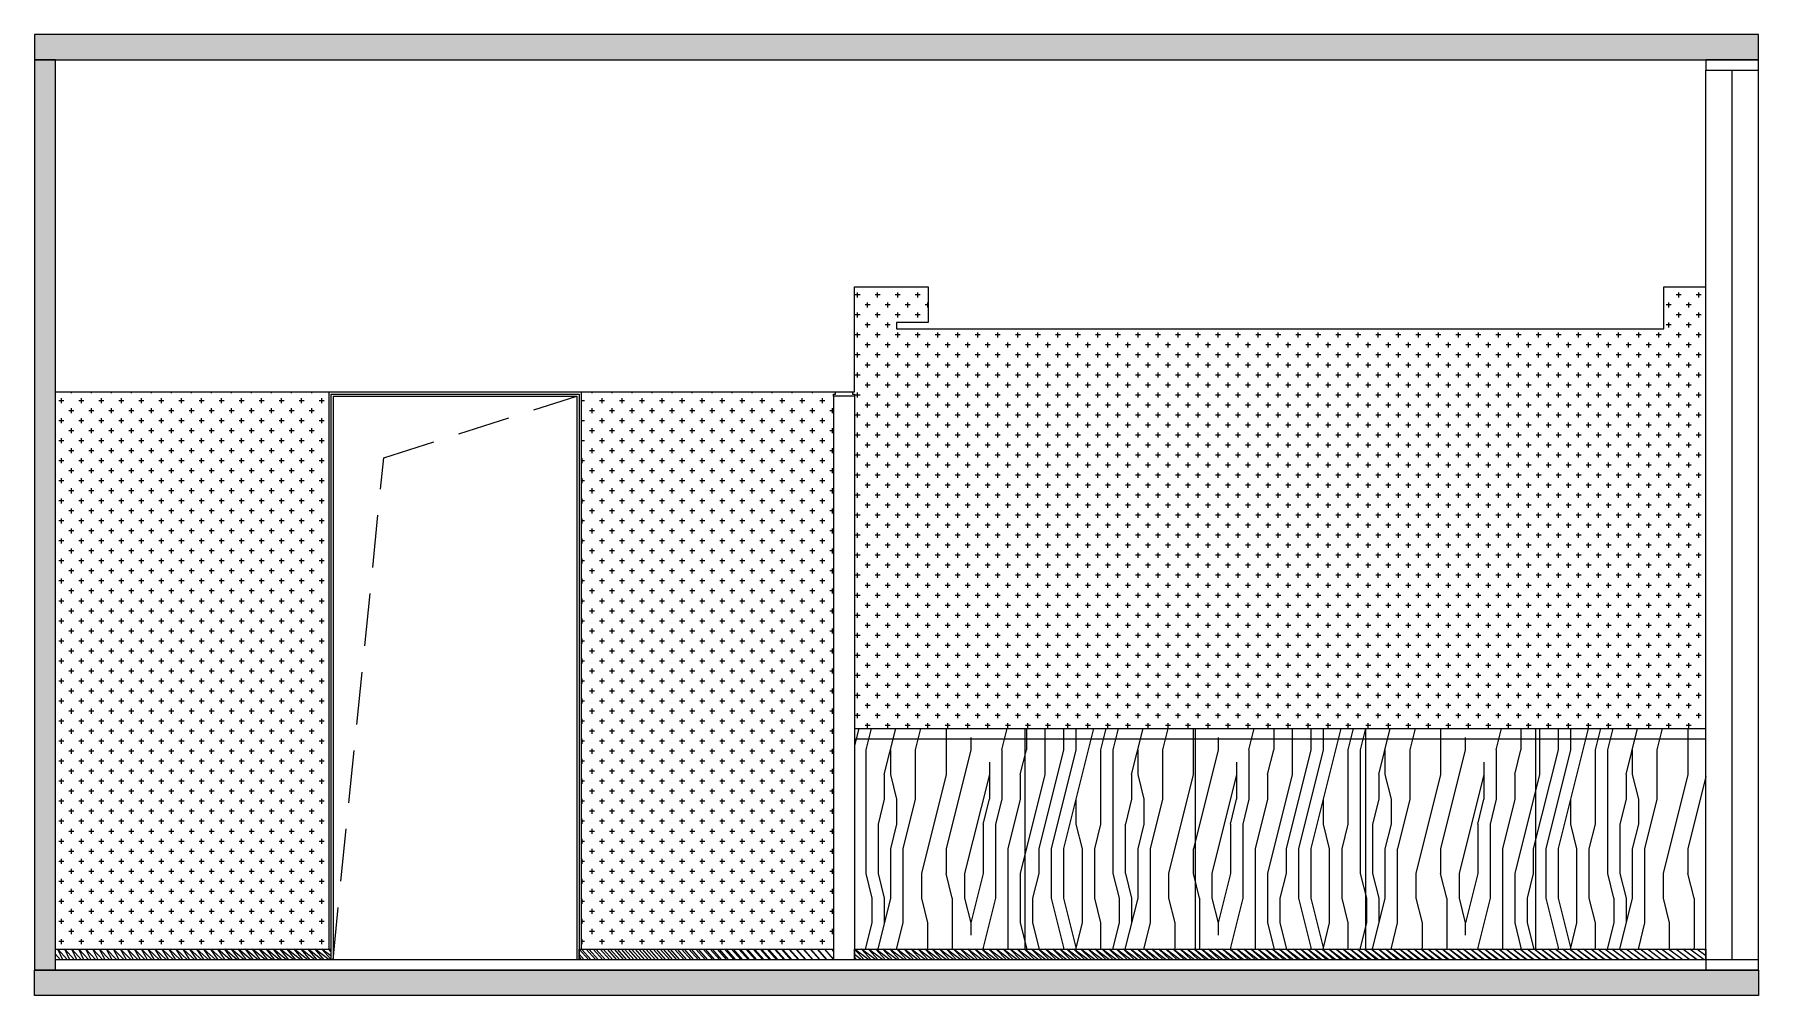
# Model space of a CAD drawing. Header units: millimetres. Extents: x -86361817 to -86131630, y 1129306426 to 1129405304.
# Drawn here: x -86260814 to -86252614, y 1129317474 to 1129322044 of the extents above; entities that cross this region are included whole.
import ezdxf

# ---------------------------------------------------------------- set-up
doc = ezdxf.new("R2010")
doc.units = ezdxf.units.MM
doc.header["$LTSCALE"] = 1000
doc.linetypes.add('DASHED2', pattern=[0.375, 0.25, -0.125])
for name, color, linetype in [('C—平顶—灯具', 1, 'Continuous'), ('C—平顶—轮廓线', 4, 'Continuous'), ('EL-立面尺寸', 44, 'Continuous'), ('EL-立面造型中线', 3, 'Continuous'), ('E—立面完成面', 6, 'Continuous'), ('E—立面造型线', 3, 'Continuous'), ('WALL', 9, 'Continuous')]:
    doc.layers.add(name, color=color, linetype=linetype)
doc.layers.add('Q-11 建筑幕墙', color=60, linetype='Continuous', lineweight=0)
doc.styles.get("Standard").update_dxf_attribs({"font": 'gbenor.shx', "bigfont": 'gbcbig.shx'})
doc.linetypes.add('R_LINE', pattern='A,0.3,-0.1,["D",Standard,S=0.08,R=0,X=-0.03,Y=-0.03],-0.1', length=0.5)
pattern_1 = [(90, (0, 0), (-47.625, 47.625), [23.8125, -71.4375]), (180, (11.90625, 11.90625), (-47.625, -47.625), [23.8125, -71.4375])]

# ---------------------------------------------------------------- blocks, each defined once
blk = doc.blocks.new('*U195')
at = {"layer": 'EL-立面尺寸'}
h = blk.add_hatch(dxfattribs=at)
h.set_pattern_fill('ANSI32', color=250, scale=5)
h.set_pattern_definition([(45, (364973.1924322697, -230874.1467791958), (-16.83798022700466, 16.83798022700466), []), (45, (364984.4177572697, -230874.1467791958), (-16.83798022700466, 16.83798022700466), [])])
h.paths.add_polyline_path([(2223116.414531544, -70582.9300479863), (2219066.603443693, -70582.9300479863), (2219066.603443693, -70632.9300479863), (2223116.414531544, -70632.9300479863)])
at = {"layer": 'EL-立面造型中线', "color": 4}
blk.add_lwpolyline([(2223116.414531544, -70582.9300479863), (2219066.603443693, -70582.9300479863), (2219066.603443693, -70632.9300479863), (2223116.414531544, -70632.9300479863)], close=True, dxfattribs=at)
blk = doc.blocks.new('*U196')
at = {"layer": 'EL-立面尺寸'}
h = blk.add_hatch(dxfattribs=at)
h.set_pattern_fill('ANSI32', color=250, scale=5)
h.set_pattern_definition([(45, (361830.3163601311, -230874.1467791958), (-16.83798022700466, 16.83798022700466), []), (45, (361841.5416851311, -230874.1467791958), (-16.83798022700466, 16.83798022700466), [])])
h.paths.add_polyline_path([(2220125.070951432, -70582.9300479863), (2218915.070951666, -70582.9300479863), (2218915.070951666, -70632.9300479863), (2220125.070951432, -70632.9300479863)])
at = {"layer": 'EL-立面造型中线', "color": 4}
blk.add_lwpolyline([(2220125.070951432, -70582.9300479863), (2218915.070951666, -70582.9300479863), (2218915.070951666, -70632.9300479863), (2220125.070951432, -70632.9300479863)], close=True, dxfattribs=at)
blk = doc.blocks.new('*U197')
at = {"layer": 'EL-立面尺寸'}
h = blk.add_hatch(dxfattribs=at)
h.set_pattern_fill('ANSI32', color=250, scale=5)
h.set_pattern_definition([(45, (361510.8605777177, -230874.1467791958), (-16.83798022700466, 16.83798022700466), []), (45, (361522.0859027177, -230874.1467791958), (-16.83798022700466, 16.83798022700466), [])])
h.paths.add_polyline_path([(2220015.343060344, -70582.9300479863), (2218705.34306034, -70582.9300479863), (2218705.34306034, -70632.9300479863), (2220015.343060344, -70632.9300479863)])
at = {"layer": 'EL-立面造型中线', "color": 4}
blk.add_lwpolyline([(2220015.343060344, -70582.9300479863), (2218705.34306034, -70582.9300479863), (2218705.34306034, -70632.9300479863), (2220015.343060344, -70632.9300479863)], close=True, dxfattribs=at)

msp = doc.modelspace()

# ---------------------------------------------------------------- hatches: boundary and pattern name
at = {"layer": 'C—平顶—轮廓线'}
h = msp.add_hatch(dxfattribs=at)
h.set_pattern_fill('PANEL', color=250, scale=1176, angle=-90.00000000000001, style=0, pattern_type=2)
h.set_pattern_definition([(270, (-86101246.80844599, 1129529262.680915), (1176, -5.040646225290505e-13), [235.2, -352.8, 117.6, -470.4]), (270, (-86101217.408446, 1129528439.480915), (1176, -5.040646225290505e-13), [235.2, -940.8]), (270, (-86101158.60844599, 1129528557.080915), (1176, -5.040646225290505e-13), [117.6, -1058.4]), (270, (-86101129.208446, 1129529203.880915), (1176, -5.040646225290505e-13), [58.8, -823.1999999999999, 58.8, -235.2]), (270, (-86101070.408446, 1129528792.280915), (1176, -5.040646225290505e-13), [235.2, -352.8, 58.8, -529.1999999999999]), (270, (-86101041.008446, 1129529086.280915), (1176, -5.040646225290505e-13), [176.4, -999.5999999999999]), (270, (-86101011.60844599, 1129528792.280915), (1176, -5.040646225290505e-13), [352.8, -823.1999999999999]), (270, (-86100982.208446, 1129529145.080915), (1176, -5.040646225290505e-13), [235.2, -940.8]), (270, (-86100952.80844599, 1129528674.680915), (1176, -5.040646225290505e-13), [588, -588]), (270, (-86100894.008446, 1129529027.480915), (1176, -5.040646225290505e-13), [117.6, -352.8, 235.2, -470.4]), (270, (-86100864.60844599, 1129528204.280915), (1176, -5.040646225290505e-13), [235.2, -940.8]), (270, (-86100835.208446, 1129528439.480915), (1176, -5.040646225290505e-13), [117.6, -1058.4]), (270, (-86100805.80844599, 1129528674.680915), (1176, -5.040646225290505e-13), [117.6, -1058.4]), (270, (-86100776.408446, 1129529262.680915), (1176, -5.040646225290505e-13), [235.2, -940.8]), (270, (-86100747.008446, 1129528674.680915), (1176, -5.040646225290505e-13), [235.2, -940.8]), (270, (-86100688.208446, 1129528674.680915), (1176, -5.040646225290505e-13), [235.2, -235.2, 235.2, -470.4]), (270, (-86100629.408446, 1129528909.880915), (1176, -5.040646225290505e-13), [117.6, -588, 235.2, -235.2]), (270, (-86100600.008446, 1129528674.680915), (1176, -5.040646225290505e-13), [352.8, -823.1999999999999]), (270, (-86100541.208446, 1129528674.680915), (1176, -5.040646225290505e-13), [235.2, -940.8]), (270, (-86100511.80844599, 1129529145.080915), (1176, -5.040646225290505e-13), [352.8, -470.4, 117.6, -235.2]), (270, (-86100453.008446, 1129529145.080915), (1176, -5.040646225290505e-13), [588, -588]), (270, (-86100423.60844599, 1129528439.480915), (1176, -5.040646225290505e-13), [117.6, -1058.4]), (270, (-86100394.208446, 1129528792.280915), (1176, -5.040646225290505e-13), [235.2, -940.8]), (270, (-86100364.80844599, 1129529027.480915), (1176, -5.040646225290505e-13), [117.6, -470.4, 117.6, -470.4]), (270, (-86100335.408446, 1129529145.080915), (1176, -5.040646225290505e-13), [117.6, -352.8, 235.2, -470.4]), (270, (-86100306.008446, 1129528909.880915), (1176, -5.040646225290505e-13), [117.6, -588, 117.6, -352.8]), (270, (-86100276.60844599, 1129528674.680915), (1176, -5.040646225290505e-13), [352.8, -823.1999999999999]), (270, (-86100217.80844599, 1129529145.080915), (1176, -5.040646225290505e-13), [235.2, -940.8]), (270, (-86100188.408446, 1129528557.080915), (1176, -5.040646225290505e-13), [117.6, -1058.4]), (270, (-86100159.008446, 1129528321.880915), (1176, -5.040646225290505e-13), [117.6, -1058.4]), (284.0362434699999, (-86101158.60844599, 1129528439.480915), (-4.300789771099957e-08, -1175.99999996644), [121.1279999999997, -4727.644098575981]), (284.0362434699999, (-86100894.008446, 1129528321.880915), (-4.300789771099957e-08, -1175.99999996644), [121.1279999999997, -4727.644098575981]), (284.0362434699999, (-86100188.408446, 1129528439.480915), (-4.300789771099957e-08, -1175.99999996644), [121.1279999999997, -4727.644098575981]), (284.0362434699999, (-86100629.408446, 1129528792.280915), (-4.300789771099957e-08, -1175.99999996644), [121.1279999999997, -4727.644098575981]), (284.0362434699999, (-86100453.008446, 1129528557.080915), (-4.300789771099957e-08, -1175.99999996644), [121.1279999999997, -4727.644098575981]), (284.0362434699999, (-86100541.208446, 1129528439.480915), (-4.300789771099957e-08, -1175.99999996644), [121.1279999999997, -4727.644098575981]), (284.0362434699999, (-86100335.408446, 1129529027.480915), (-4.300789771099957e-08, -1175.99999996644), [121.1279999999997, -4727.644098575981]), (284.0362434699999, (-86100394.208446, 1129528557.080915), (-4.300789771099957e-08, -1175.99999996644), [121.1279999999997, -4727.644098575981]), (284.0362434699999, (-86100835.208446, 1129528321.880915), (-4.300789771099957e-08, -1175.99999996644), [242.2559999999993, -4606.516098575982]), (284.0362434699999, (-86100747.008446, 1129528439.480915), (-4.300789771099957e-08, -1175.99999996644), [242.2559999999993, -4606.516098575982]), (284.0362434699999, (-86100688.208446, 1129528439.480915), (-4.300789771099957e-08, -1175.99999996644), [242.2559999999993, -4606.516098575982]), (75.96375653000001, (-86101070.408446, 1129528792.280915), (-4.300728126843764e-08, 1175.99999996644), [121.128, -242.256, 121.128, -4364.260098576]), (75.96375653000001, (-86100894.008446, 1129529027.480915), (-4.300728126843764e-08, 1175.99999996644), [121.128, -4727.644098575999]), (75.96375653000001, (-86100364.80844599, 1129529027.480915), (-4.300728126843764e-08, 1175.99999996644), [242.256, -4606.516098576]), (104.03624347, (-86101217.408446, 1129528439.480915), (4.300802827322726e-08, 1175.99999996644), [121.128, -4727.644098575998]), (255.96375653, (-86101217.408446, 1129528204.280915), (4.300659581674224e-08, -1175.999999966441), [121.128, -4727.644098575999]), (255.96375653, (-86100805.80844599, 1129528557.080915), (4.300659581674224e-08, -1175.999999966441), [121.128, -4727.644098575999]), (255.96375653, (-86100600.008446, 1129528321.880915), (4.300659581674224e-08, -1175.999999966441), [121.128, -4727.644098575999]), (255.96375653, (-86100511.80844599, 1129528792.280915), (4.300659581674224e-08, -1175.999999966441), [121.128, -4727.644098575999]), (255.96375653, (-86100364.80844599, 1129528909.880915), (4.300659581674224e-08, -1175.999999966441), [121.128, -4727.644098575999]), (255.96375653, (-86100306.008446, 1129528792.280915), (4.300659581674224e-08, -1175.999999966441), [121.128, -4727.644098575999]), (255.96375653, (-86100511.80844599, 1129528792.280915), (4.300659581674224e-08, -1175.999999966441), [121.128, -4727.644098575999]), (255.96375653, (-86100335.408446, 1129528439.480915), (4.300659581674224e-08, -1175.999999966441), [484.5119999999999, -4364.260098576]), (255.96375653, (-86101129.208446, 1129529145.080915), (4.300659581674224e-08, -1175.999999966441), [484.5119999999999, -4364.260098576]), (255.96375653, (-86101041.008446, 1129529027.480915), (4.300659581674224e-08, -1175.999999966441), [484.5119999999999, -4364.260098576]), (255.96375653, (-86100982.208446, 1129528909.880915), (4.300659581674224e-08, -1175.999999966441), [121.128, -242.256, 242.256, -4243.132098575999]), (255.96375653, (-86100894.008446, 1129528909.880915), (4.300659581674224e-08, -1175.999999966441), [242.256, -242.256, 242.256, -4122.004098576001]), (255.96375653, (-86100776.408446, 1129529027.480915), (4.300659581674224e-08, -1175.999999966441), [484.5119999999999, -4364.260098576]), (255.96375653, (-86100688.208446, 1129529145.080915), (4.300659581674224e-08, -1175.999999966441), [484.5119999999999, -4364.260098576]), (255.96375653, (-86100629.408446, 1129529145.080915), (4.300659581674224e-08, -1175.999999966441), [484.5119999999999, -4364.260098576]), (255.96375653, (-86100276.60844599, 1129528321.880915), (4.300659581674224e-08, -1175.999999966441), [121.128, -4727.644098575999]), (255.96376753, (-86100159.008446, 1129528204.280915), (0.0002258187990042725, -1175.999999966419), [242.256, -4606.516098576]), (255.96376753, (-86100217.80844599, 1129528909.880915), (0.0002258187990042725, -1175.999999966419), [242.256, -4606.516098576]), (255.96375753, (-86101246.80844599, 1129529027.480915), (2.056807920267517e-05, -1175.99999996644), [484.5119999999999, -4364.260098576]), (255.96375753, (-86100423.60844599, 1129528321.880915), (2.056807920267517e-05, -1175.99999996644), [363.3839999999999, -4485.388098576]), (255.96375753, (-86100511.80844599, 1129528204.280915), (2.056807920267517e-05, -1175.99999996644), [726.7679999999998, -4122.004098576001])])
h.paths.add_polyline_path([(-86252863.90467514, 1129318743.66612), (-86256913.71576297, 1129318743.66612), (-86256913.71576299, 1129317693.656946), (-86252863.90467513, 1129317693.675293)])
at = {"layer": 'E—立面造型线'}
for points in [[(-86260813.71576321, 1129321923.666107), (-86260813.71576321, 1129322043.666107), (-86252613.90467513, 1129322043.666107), (-86252613.90467513, 1129321923.666107)], [(-86260813.71576321, 1129317593.66612), (-86260813.71576321, 1129321923.666107), (-86260713.71576297, 1129321923.666107), (-86260713.71576297, 1129317593.66612)], [(-86260813.7157632, 1129317473.666107), (-86260813.71576321, 1129317593.666108), (-86252613.90467513, 1129317593.666107), (-86252613.90467513, 1129317473.666107)]]:
    msp.add_hatch(color=250, dxfattribs=at).paths.add_polyline_path(points)
h = msp.add_hatch(dxfattribs=at)
h.set_pattern_fill('CROSS', color=250, scale=30, angle=90)
h.set_pattern_definition([(90, (-122323.6879395545, -13974.88356971741), (-47.625, 47.625), [23.8125, -71.4375]), (180, (-122311.7816895545, -13962.97731971741), (-47.625, -47.625), [23.8125, -71.4375])])
h.paths.add_polyline_path([(-86256913.62928346, 1129318743.66612), (-86252863.90467513, 1129318743.66612), (-86252863.90467513, 1129320843.66612), (-86253063.90467511, 1129320843.66612), (-86253063.90467514, 1129320643.66612), (-86256713.71576321, 1129320643.66612), (-86256713.71576321, 1129320673.66612), (-86256563.71576321, 1129320673.66612), (-86256563.71576321, 1129320843.66612), (-86256913.71576321, 1129320843.66612)])
h = msp.add_hatch(dxfattribs=at)
h.set_pattern_fill('CROSS', color=250, scale=30, angle=90)
h.set_pattern_definition(pattern_1)
h.paths.add_polyline_path([(-86259413.71576297, 1129320343.66612), (-86260713.71576297, 1129320343.66612), (-86260713.71576297, 1129317693.66612), (-86259413.71576297, 1129317693.66612)])
h = msp.add_hatch(dxfattribs=at)
h.set_pattern_fill('CROSS', color=250, scale=30, angle=90)
h.set_pattern_definition(pattern_1)
h.paths.add_polyline_path([(-86257013.88571227, 1129320323.66612), (-86257033.71576321, 1129320343.66612), (-86258213.71576297, 1129320343.66612), (-86258213.71576297, 1129317693.66612), (-86257013.88571227, 1129317693.66612)])

# ---------------------------------------------------------------- linework, layer by layer
at = {"layer": 'C—平顶—灯具', "linetype": 'R_LINE', "ltscale": 0.5}
msp.add_line((-86256913.71576297, 1129318693.66612), (-86252863.90467513, 1129318693.66612), dxfattribs=at)
at = {"layer": 'E—立面完成面'}
msp.add_line((-86252863.90467513, 1129317643.66612), (-86260713.71576297, 1129317643.66612), dxfattribs=at)
at = {"layer": 'E—立面造型线'}
for p, q in [((-86259413.71576297, 1129320343.66612), (-86259413.71576297, 1129317693.66612)), ((-86259403.71576297, 1129320333.66612), (-86259403.71576297, 1129317643.66612)), ((-86259403.71576297, 1129320333.66612), (-86258223.71576297, 1129320333.66612)), ((-86259393.71576297, 1129320323.66612), (-86259393.71576297, 1129317643.66612)), ((-86259393.71576297, 1129320323.66612), (-86258233.71576297, 1129320323.66612)), ((-86258233.71576297, 1129320323.66612), (-86258233.71576297, 1129317643.66612)), ((-86258223.71576297, 1129320333.66612), (-86258223.71576297, 1129317643.66612)), ((-86258213.71576297, 1129320343.66612), (-86258213.71576297, 1129317693.66612)), ((-86257013.71576321, 1129320323.66612), (-86257013.71576321, 1129317643.66612)), ((-86256913.71576321, 1129320323.66612), (-86256913.71576321, 1129317643.66612)), ((-86256913.71576297, 1129318743.66612), (-86252863.90467513, 1129318743.66612))]:
    msp.add_line(p, q, dxfattribs=at)
at = {"layer": 'E—立面造型线', "color": 8}
for p, q in [((-86256103.7535454, 1129318743.66612), (-86256103.7535454, 1129317693.66612)), ((-86255293.79132783, 1129318743.66612), (-86255293.79132783, 1129317693.66612)), ((-86254483.82911026, 1129318743.66612), (-86254483.82911026, 1129317693.66612)), ((-86253673.8668927, 1129318743.66612), (-86253673.8668927, 1129317693.66612))]:
    msp.add_line(p, q, dxfattribs=at)
at = {"layer": 'E—立面造型线', "color": 6}
msp.add_lwpolyline([(-86260713.71576297, 1129320343.66612), (-86256913.71576321, 1129320343.66612), (-86256913.71576321, 1129320843.66612), (-86256563.71576321, 1129320843.66612), (-86256563.71576321, 1129320673.66612), (-86256713.71576321, 1129320673.66612), (-86256713.71576321, 1129320643.66612), (-86253063.90467513, 1129320643.66612), (-86253063.90467513, 1129320843.66612), (-86252863.90467513, 1129320843.66612)], dxfattribs=at)
at = {"layer": 'E—立面造型线', "color": 251, "linetype": 'DASHED2'}
msp.add_lwpolyline([(-86259393.71576297, 1129317643.66612), (-86259152.37535322, 1129320030.179568), (-86258233.71576297, 1129320323.66612)], dxfattribs=at)
at = {"layer": 'E—立面造型线'}
msp.add_lwpolyline([(-86256923.71576297, 1129320343.66612), (-86256923.71576297, 1129320333.66612), (-86256913.71576297, 1129320333.66612), (-86256913.71576297, 1129320323.66612), (-86257013.71576321, 1129320323.66612), (-86257013.71576321, 1129320333.66612), (-86257003.71576321, 1129320333.66612), (-86257003.71576321, 1129320343.66612)], dxfattribs=at)
at = {"layer": 'Q-11 建筑幕墙', "color": 4}
for p, q in [((-86252863.90467513, 1129317643.666132), (-86252863.90467513, 1129321873.66612)), ((-86252738.90467513, 1129317643.666132), (-86252738.90467513, 1129321873.66612)), ((-86252613.90467511, 1129317643.666132), (-86252613.90467513, 1129321873.66612))]:
    msp.add_line(p, q, dxfattribs=at)
for points in [[(-86252613.90467513, 1129321923.66612), (-86252863.90335901, 1129321923.66612), (-86252863.90335901, 1129321873.66612), (-86252613.90467513, 1129321873.66612)], [(-86252613.90467513, 1129317643.666132), (-86252863.90335901, 1129317643.666132), (-86252863.90335901, 1129317593.666132), (-86252613.90467513, 1129317593.666132)]]:
    msp.add_lwpolyline(points, close=True, dxfattribs=at)
at = {"layer": 'WALL'}
msp.add_line((-86252613.90467513, 1129317593.66612), (-86260813.7144471, 1129317593.66612), dxfattribs=at)
for points in [[(-86260813.7144471, 1129322043.666107), (-86260813.7144471, 1129321923.666107), (-86252613.90467513, 1129321923.666107), (-86252613.90467513, 1129322043.666107)], [(-86260813.71576321, 1129317593.66612), (-86260713.71576297, 1129317593.66612), (-86260713.71576297, 1129321923.666107), (-86260813.71576321, 1129321923.666107)], [(-86260813.71576321, 1129317473.666107), (-86260813.71576321, 1129317593.666107), (-86252613.90467513, 1129317593.666107), (-86252613.90467513, 1129317473.666107)]]:
    msp.add_lwpolyline(points, close=True, dxfattribs=at)

# ---------------------------------------------------------------- block references
at = {"layer": 'EL-立面尺寸', "color": 145, "xscale": -1}
for name, p in [('*U197', (-84040698.37270263, 1129388276.596168)), ('*U196', (-84038098.64481154, 1129388276.596168)), ('*U195', (-84033797.30123143, 1129388276.596168))]:
    msp.add_blockref(name, p, dxfattribs=at)

doc.saveas('drawing.dxf')
